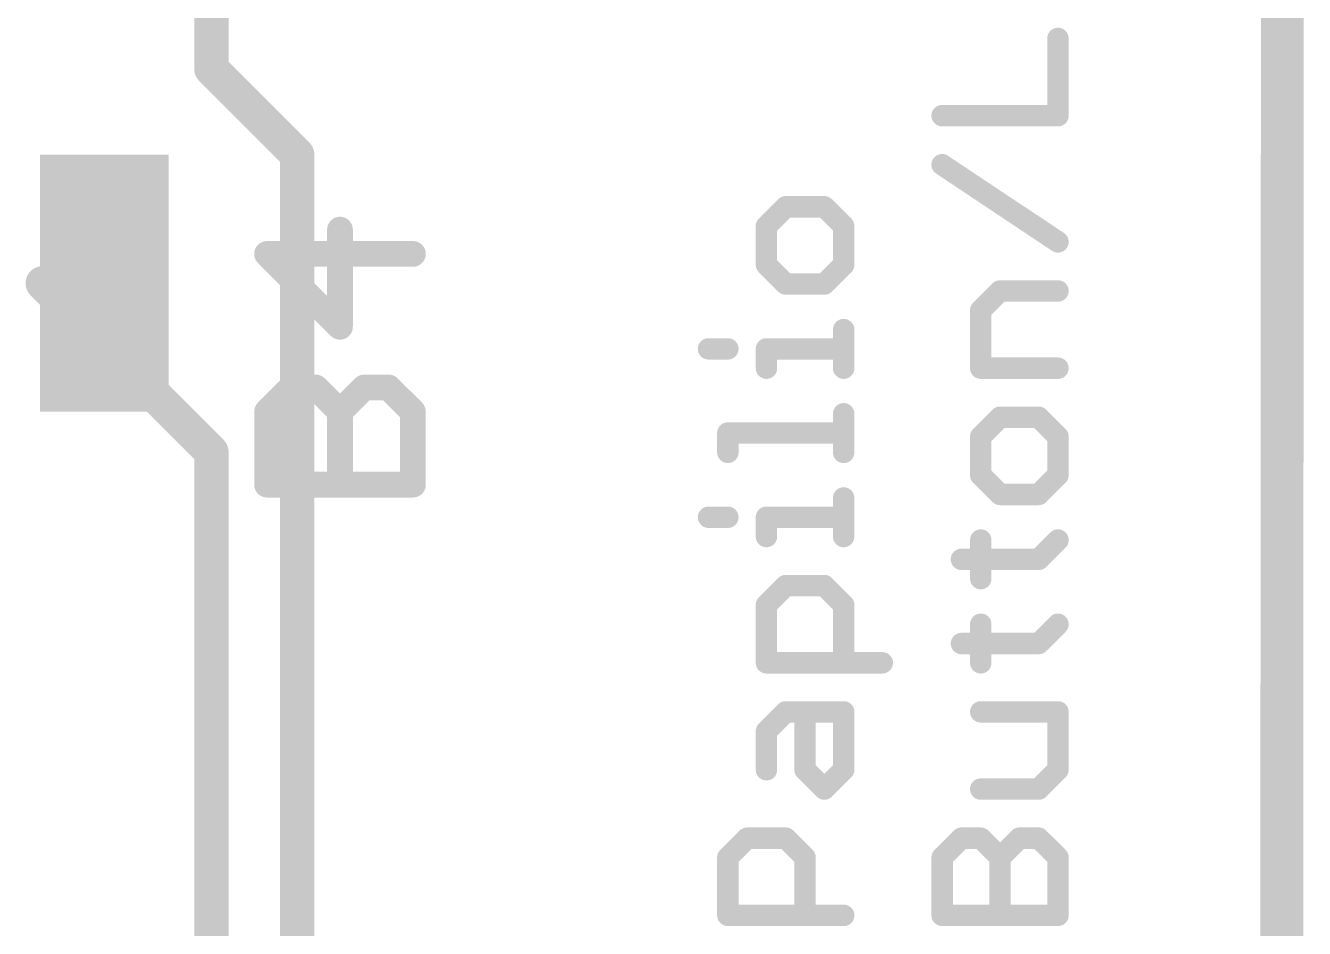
# Model space of a CAD drawing. Extents: x -3.8 to 20.4, y -11.4 to 31.9.
# Drawn here: x 12.87 to 20.45, y 20.31 to 25.66 of the extents above; entities that cross this region are included whole.
import ezdxf

# ---------------------------------------------------------------- set-up
doc = ezdxf.new("R2010")
doc.units = 0
for name, color, linetype in [('1', 12, 'CONTINUOUS'), ('16', 132, 'CONTINUOUS'), ('20', 53, 'CONTINUOUS'), ('21', 41, 'CONTINUOUS'), ('51', 53, 'CONTINUOUS')]:
    doc.layers.add(name, color=color, linetype=linetype)

# ---------------------------------------------------------------- blocks, each defined once
blk = doc.blocks.new('RECT')
blk.add_solid([(-0.5, -0.5), (0.5, -0.5), (-0.5, 0.5), (0.5, 0.5)])

msp = doc.modelspace()

# ---------------------------------------------------------------- linework, layer by layer
at = {"layer": '1', "const_width": 0.2032}
for points in [[(20.32, 31.75), (20.32, 0)], [(13.97, 25.4), (13.97, 26.02)], [(13.97, 25.4), (14.478, 24.892)], [(14.478, 24.892), (14.478, 17.78)]]:
    msp.add_lwpolyline(points, dxfattribs=at)
at = {"layer": '1', "const_width": 0.1016}
for points in [[(14.0059, 25.4359, 1), (13.9341, 25.3641)], [(13.9192, 25.4, 1), (14.0208, 25.4)], [(14.5288, 24.892, 1), (14.4272, 24.892)], [(14.4421, 24.8561, 1), (14.5139, 24.9279)]]:
    msp.add_lwpolyline(points, format="xyb", dxfattribs=at)
at = {"layer": '16', "const_width": 0.2032}
msp.add_lwpolyline([(20.32, 31.75), (20.32, 0)], dxfattribs=at)
at = {"layer": '20', "const_width": 0.254}
msp.add_lwpolyline([(20.3, 0), (20.32, 31.75)], dxfattribs=at)
at = {"layer": '21'}
for points, const_width in [([(18.9865, 25.1235), (18.9865, 25.5811)], 0.127), ([(18.3001, 25.1235), (18.9865, 25.1235)], 0.127), ([(18.9865, 24.3751), (18.3001, 24.8326)], 0.127), ([(17.3733, 24.5832), (17.2589, 24.4688)], 0.127), ([(17.6021, 24.5832), (17.3733, 24.5832)], 0.127), ([(17.7165, 24.4688), (17.6021, 24.5832)], 0.127), ([(14.7316, 23.8717), (14.7316, 24.4479)], 0.1524), ([(17.2589, 24.4688), (17.2589, 24.24)], 0.127), ([(17.7165, 24.24), (17.7165, 24.4688)], 0.127), ([(15.1638, 24.3039), (14.2995, 24.3039)], 0.1524), ([(14.2995, 24.3039), (14.7316, 23.8717)], 0.1524), ([(17.2589, 24.24), (17.3733, 24.1256)], 0.127), ([(17.6021, 24.1256), (17.7165, 24.24)], 0.127), ([(17.3733, 24.1256), (17.6021, 24.1256)], 0.127), ([(18.5289, 23.9698), (18.6433, 24.0842)], 0.127), ([(18.6433, 24.0842), (18.9865, 24.0842)], 0.127), ([(18.5289, 23.6266), (18.5289, 23.9698)], 0.127), ([(17.7165, 23.6266), (17.7165, 23.8554)], 0.127), ([(16.9157, 23.741), (17.0301, 23.741)], 0.127), ([(17.2589, 23.6266), (17.2589, 23.741)], 0.127), ([(17.2589, 23.741), (17.7165, 23.741)], 0.127), ([(18.9865, 23.6266), (18.5289, 23.6266)], 0.127), ([(14.2995, 23.3684), (14.4435, 23.5124)], 0.1524), ([(14.4435, 23.5124), (14.5876, 23.5124)], 0.1524), ([(14.5876, 23.5124), (14.7316, 23.3684)], 0.1524), ([(14.7316, 23.3684), (14.8757, 23.5124)], 0.1524), ([(14.8757, 23.5124), (15.0197, 23.5124)], 0.1524), ([(15.0197, 23.5124), (15.1638, 23.3684)], 0.1524), ([(14.2995, 22.9362), (14.2995, 23.3684)], 0.1524), ([(14.7316, 22.9362), (14.7316, 23.3684)], 0.1524), ([(15.1638, 23.3684), (15.1638, 22.9362)], 0.1524), ([(17.7165, 23.1277), (17.7165, 23.3565)], 0.127), ([(18.6433, 23.3358), (18.5289, 23.2214)], 0.127), ([(18.8721, 23.3358), (18.6433, 23.3358)], 0.127), ([(18.9865, 23.2214), (18.8721, 23.3358)], 0.127), ([(17.0301, 23.1277), (17.0301, 23.2421)], 0.127), ([(17.0301, 23.2421), (17.7165, 23.2421)], 0.127), ([(18.5289, 23.2214), (18.5289, 22.9926)], 0.127), ([(18.9865, 22.9926), (18.9865, 23.2214)], 0.127), ([(13.97, 23.13), (13.97, 20.05)], 0.2032), ([(18.5289, 22.9926), (18.6433, 22.8782)], 0.127), ([(18.8721, 22.8782), (18.9865, 22.9926)], 0.127), ([(15.1638, 22.9362), (14.2995, 22.9362)], 0.1524), ([(17.7165, 22.6287), (17.7165, 22.8575)], 0.127), ([(18.6433, 22.8782), (18.8721, 22.8782)], 0.127), ([(16.9157, 22.7431), (17.0301, 22.7431)], 0.127), ([(17.2589, 22.6287), (17.2589, 22.7431)], 0.127), ([(17.2589, 22.7431), (17.7165, 22.7431)], 0.127), ([(18.5289, 22.3793), (18.5289, 22.6081)], 0.127), ([(18.8721, 22.4937), (18.9865, 22.6081)], 0.127), ([(18.4145, 22.4937), (18.8721, 22.4937)], 0.127), ([(17.2589, 22.2235), (17.3733, 22.3379)], 0.127), ([(17.3733, 22.3379), (17.6021, 22.3379)], 0.127), ([(17.6021, 22.3379), (17.7165, 22.2235)], 0.127), ([(17.2589, 21.8803), (17.2589, 22.2235)], 0.127), ([(17.7165, 22.2235), (17.7165, 21.8803)], 0.127), ([(18.5289, 21.8803), (18.5289, 22.1091)], 0.127), ([(18.8721, 21.9947), (18.9865, 22.1091)], 0.127), ([(18.4145, 21.9947), (18.8721, 21.9947)], 0.127), ([(17.9453, 21.8803), (17.2589, 21.8803)], 0.127), ([(17.2589, 21.4751), (17.3733, 21.5895)], 0.127), ([(17.3733, 21.5895), (17.7165, 21.5895)], 0.127), ([(17.4877, 21.2463), (17.4877, 21.5895)], 0.127), ([(17.7165, 21.5895), (17.7165, 21.2463)], 0.127), ([(18.9865, 21.5895), (18.5289, 21.5895)], 0.127), ([(18.9865, 21.2463), (18.9865, 21.5895)], 0.127), ([(17.2589, 21.2463), (17.2589, 21.4751)], 0.127), ([(17.6021, 21.1319), (17.4877, 21.2463)], 0.127), ([(17.7165, 21.2463), (17.6021, 21.1319)], 0.127), ([(18.8721, 21.1319), (18.9865, 21.2463)], 0.127), ([(18.5289, 21.1319), (18.8721, 21.1319)], 0.127), ([(17.0301, 20.7267), (17.1445, 20.8411)], 0.127), ([(17.1445, 20.8411), (17.3733, 20.8411)], 0.127), ([(17.3733, 20.8411), (17.4877, 20.7267)], 0.127), ([(18.3001, 20.7267), (18.4145, 20.8411)], 0.127), ([(18.4145, 20.8411), (18.5289, 20.8411)], 0.127), ([(18.5289, 20.8411), (18.6433, 20.7267)], 0.127), ([(18.6433, 20.7267), (18.7577, 20.8411)], 0.127), ([(18.7577, 20.8411), (18.8721, 20.8411)], 0.127), ([(18.8721, 20.8411), (18.9865, 20.7267)], 0.127), ([(17.0301, 20.3835), (17.0301, 20.7267)], 0.127), ([(17.4877, 20.7267), (17.4877, 20.3835)], 0.127), ([(18.3001, 20.3835), (18.3001, 20.7267)], 0.127), ([(18.6433, 20.3835), (18.6433, 20.7267)], 0.127), ([(18.9865, 20.7267), (18.9865, 20.3835)], 0.127), ([(17.7165, 20.3835), (17.0301, 20.3835)], 0.127), ([(18.9865, 20.3835), (18.3001, 20.3835)], 0.127)]:
    msp.add_lwpolyline(points, dxfattribs=dict(at, const_width=const_width))
for points, const_width in [([(19.0182, 25.5811, 1), (18.9548, 25.5811)], 0.0635), ([(18.3001, 25.1552, 1), (18.3001, 25.0917)], 0.0635), ([(18.9865, 25.0917, 1), (18.9865, 25.1552)], 0.0635), ([(18.9548, 25.1235, 1), (19.0182, 25.1235)], 0.0635), ([(18.3177, 24.8591, 1), (18.2825, 24.8062)], 0.0635), ([(17.3733, 24.6149, 1), (17.3733, 24.5514)], 0.0635), ([(17.3958, 24.5607, 1), (17.3509, 24.6056)], 0.0635), ([(17.6246, 24.6056, 1), (17.5797, 24.5607)], 0.0635), ([(17.6021, 24.5514, 1), (17.6021, 24.6149)], 0.0635), ([(14.7697, 24.4479, 1), (14.6935, 24.4479)], 0.0762), ([(17.2907, 24.4688, 1), (17.2272, 24.4688)], 0.0635), ([(17.2365, 24.4912, 1), (17.2814, 24.4463)], 0.0635), ([(17.7482, 24.4688, 1), (17.6848, 24.4688)], 0.0635), ([(17.694, 24.4463, 1), (17.739, 24.4912)], 0.0635), ([(18.9689, 24.3486, 1), (19.0041, 24.4015)], 0.0635), ([(14.3264, 24.3308, 1), (14.2725, 24.2769)], 0.0762), ([(14.2995, 24.342, 1), (14.2995, 24.2658)], 0.0762), ([(15.1638, 24.2658, 1), (15.1638, 24.342)], 0.0762), ([(17.2272, 24.24, 1), (17.2907, 24.24)], 0.0635), ([(17.2814, 24.2624, 1), (17.2365, 24.2175)], 0.0635), ([(17.6848, 24.24, 1), (17.7482, 24.24)], 0.0635), ([(17.739, 24.2175, 1), (17.694, 24.2624)], 0.0635), ([(17.3733, 24.1573, 1), (17.3733, 24.0938)], 0.0635), ([(17.3509, 24.1031, 1), (17.3958, 24.148)], 0.0635), ([(17.5797, 24.148, 1), (17.6246, 24.1031)], 0.0635), ([(17.6021, 24.0938, 1), (17.6021, 24.1573)], 0.0635), ([(18.6433, 24.116, 1), (18.6433, 24.0525)], 0.0635), ([(18.6658, 24.0618, 1), (18.6209, 24.1067)], 0.0635), ([(18.9865, 24.0525, 1), (18.9865, 24.116)], 0.0635), ([(18.5607, 23.9698, 1), (18.4972, 23.9698)], 0.0635), ([(18.5065, 23.9923, 1), (18.5514, 23.9474)], 0.0635), ([(14.6935, 23.8717, 1), (14.7697, 23.8717)], 0.0762), ([(14.7047, 23.8448, 1), (14.7586, 23.8987)], 0.0762), ([(17.7482, 23.8554, 1), (17.6848, 23.8554)], 0.0635), ([(16.9157, 23.7728, 1), (16.9157, 23.7093)], 0.0635), ([(17.0301, 23.7093, 1), (17.0301, 23.7728)], 0.0635), ([(17.2589, 23.7728, 1), (17.2589, 23.7093)], 0.0635), ([(17.2907, 23.741, 1), (17.2272, 23.741)], 0.0635), ([(17.7165, 23.7093, 1), (17.7165, 23.7728)], 0.0635), ([(17.2272, 23.6266, 1), (17.2907, 23.6266)], 0.0635), ([(17.6848, 23.6266, 1), (17.7482, 23.6266)], 0.0635), ([(18.5289, 23.6584, 1), (18.5289, 23.5949)], 0.0635), ([(18.4972, 23.6266, 1), (18.5607, 23.6266)], 0.0635), ([(18.9865, 23.5949, 1), (18.9865, 23.6584)], 0.0635), ([(14.4435, 23.5505, 1), (14.4435, 23.4743)], 0.0762), ([(14.4705, 23.4855, 1), (14.4166, 23.5394)], 0.0762), ([(14.6145, 23.5394, 1), (14.5606, 23.4855)], 0.0762), ([(14.5876, 23.4743, 1), (14.5876, 23.5505)], 0.0762), ([(14.8757, 23.5505, 1), (14.8757, 23.4743)], 0.0762), ([(14.9026, 23.4855, 1), (14.8487, 23.5394)], 0.0762), ([(15.0467, 23.5394, 1), (14.9928, 23.4855)], 0.0762), ([(15.0197, 23.4743, 1), (15.0197, 23.5505)], 0.0762), ([(14.2725, 23.3953, 1), (14.3264, 23.3414)], 0.0762), ([(14.3376, 23.3684, 1), (14.2614, 23.3684)], 0.0762), ([(14.7697, 23.3684, 1), (14.6935, 23.3684)], 0.0762), ([(14.7047, 23.3953, 1), (14.7586, 23.3414)], 0.0762), ([(14.7047, 23.3414, 1), (14.7586, 23.3953)], 0.0762), ([(15.2019, 23.3684, 1), (15.1257, 23.3684)], 0.0762), ([(15.1369, 23.3414, 1), (15.1907, 23.3953)], 0.0762), ([(17.7482, 23.3565, 1), (17.6848, 23.3565)], 0.0635), ([(18.6433, 23.3676, 1), (18.6433, 23.3041)], 0.0635), ([(18.6658, 23.3134, 1), (18.6209, 23.3583)], 0.0635), ([(18.8946, 23.3583, 1), (18.8497, 23.3134)], 0.0635), ([(18.8721, 23.3041, 1), (18.8721, 23.3676)], 0.0635), ([(17.0619, 23.2421, 1), (16.9984, 23.2421)], 0.0635), ([(17.0301, 23.2738, 1), (17.0301, 23.2103)], 0.0635), ([(17.7165, 23.2103, 1), (17.7165, 23.2738)], 0.0635), ([(18.5607, 23.2214, 1), (18.4972, 23.2214)], 0.0635), ([(18.5065, 23.2439, 1), (18.5514, 23.199)], 0.0635), ([(19.0182, 23.2214, 1), (18.9548, 23.2214)], 0.0635), ([(18.964, 23.199, 1), (19.009, 23.2439)], 0.0635), ([(14.0208, 23.13, 1), (13.9192, 23.13)], 0.1016), ([(16.9984, 23.1277, 1), (17.0619, 23.1277)], 0.0635), ([(17.6848, 23.1277, 1), (17.7482, 23.1277)], 0.0635), ([(18.5514, 23.0151, 1), (18.5065, 22.9702)], 0.0635), ([(19.009, 22.9702, 1), (18.964, 23.0151)], 0.0635), ([(14.2995, 22.9743, 1), (14.2995, 22.8981)], 0.0762), ([(14.2614, 22.9362, 1), (14.3376, 22.9362)], 0.0762), ([(14.6935, 22.9362, 1), (14.7697, 22.9362)], 0.0762), ([(15.1257, 22.9362, 1), (15.2019, 22.9362)], 0.0762), ([(15.1638, 22.8981, 1), (15.1638, 22.9743)], 0.0762), ([(18.4972, 22.9926, 1), (18.5607, 22.9926)], 0.0635), ([(18.9548, 22.9926, 1), (19.0182, 22.9926)], 0.0635), ([(17.7482, 22.8575, 1), (17.6848, 22.8575)], 0.0635), ([(18.6433, 22.91, 1), (18.6433, 22.8465)], 0.0635), ([(18.6209, 22.8558, 1), (18.6658, 22.9007)], 0.0635), ([(18.8497, 22.9007, 1), (18.8946, 22.8558)], 0.0635), ([(18.8721, 22.8465, 1), (18.8721, 22.91)], 0.0635), ([(16.9157, 22.7749, 1), (16.9157, 22.7114)], 0.0635), ([(17.0301, 22.7114, 1), (17.0301, 22.7749)], 0.0635), ([(17.2907, 22.7431, 1), (17.2272, 22.7431)], 0.0635), ([(17.2589, 22.7749, 1), (17.2589, 22.7114)], 0.0635), ([(17.7165, 22.7114, 1), (17.7165, 22.7749)], 0.0635), ([(17.2272, 22.6287, 1), (17.2907, 22.6287)], 0.0635), ([(17.6848, 22.6287, 1), (17.7482, 22.6287)], 0.0635), ([(18.5607, 22.6081, 1), (18.4972, 22.6081)], 0.0635), ([(19.009, 22.5856, 1), (18.964, 22.6305)], 0.0635), ([(18.4145, 22.5254, 1), (18.4145, 22.4619)], 0.0635), ([(18.8497, 22.5161, 1), (18.8946, 22.4712)], 0.0635), ([(18.8721, 22.4619, 1), (18.8721, 22.5254)], 0.0635), ([(17.3733, 22.3697, 1), (17.3733, 22.3062)], 0.0635), ([(17.3958, 22.3155, 1), (17.3509, 22.3604)], 0.0635), ([(17.6246, 22.3604, 1), (17.5797, 22.3155)], 0.0635), ([(17.6021, 22.3062, 1), (17.6021, 22.3697)], 0.0635), ([(18.4972, 22.3793, 1), (18.5607, 22.3793)], 0.0635), ([(17.2907, 22.2235, 1), (17.2272, 22.2235)], 0.0635), ([(17.7482, 22.2235, 1), (17.6848, 22.2235)], 0.0635), ([(17.2365, 22.246, 1), (17.2814, 22.2011)], 0.0635), ([(17.694, 22.2011, 1), (17.739, 22.246)], 0.0635), ([(18.5607, 22.1091, 1), (18.4972, 22.1091)], 0.0635), ([(19.009, 22.0867, 1), (18.964, 22.1316)], 0.0635), ([(18.4145, 22.0265, 1), (18.4145, 21.963)], 0.0635), ([(18.8721, 21.963, 1), (18.8721, 22.0265)], 0.0635), ([(18.8497, 22.0172, 1), (18.8946, 21.9723)], 0.0635), ([(17.2589, 21.9121, 1), (17.2589, 21.8486)], 0.0635), ([(17.2272, 21.8803, 1), (17.2907, 21.8803)], 0.0635), ([(17.6848, 21.8803, 1), (17.7482, 21.8803)], 0.0635), ([(17.9453, 21.8486, 1), (17.9453, 21.9121)], 0.0635), ([(18.4972, 21.8803, 1), (18.5607, 21.8803)], 0.0635), ([(17.3733, 21.6213, 1), (17.3733, 21.5578)], 0.0635), ([(17.3958, 21.5671, 1), (17.3509, 21.612)], 0.0635), ([(17.5195, 21.5895, 1), (17.456, 21.5895)], 0.0635), ([(17.7482, 21.5895, 1), (17.6848, 21.5895)], 0.0635), ([(17.7165, 21.5578, 1), (17.7165, 21.6213)], 0.0635), ([(18.5289, 21.6213, 1), (18.5289, 21.5578)], 0.0635), ([(19.0182, 21.5895, 1), (18.9548, 21.5895)], 0.0635), ([(18.9865, 21.5578, 1), (18.9865, 21.6213)], 0.0635), ([(17.2907, 21.4751, 1), (17.2272, 21.4751)], 0.0635), ([(17.2365, 21.4976, 1), (17.2814, 21.4527)], 0.0635), ([(17.5102, 21.2688, 1), (17.4653, 21.2239)], 0.0635), ([(17.739, 21.2239, 1), (17.694, 21.2688)], 0.0635), ([(19.009, 21.2239, 1), (18.964, 21.2688)], 0.0635), ([(17.2272, 21.2463, 1), (17.2907, 21.2463)], 0.0635), ([(17.456, 21.2463, 1), (17.5195, 21.2463)], 0.0635), ([(17.6848, 21.2463, 1), (17.7482, 21.2463)], 0.0635), ([(18.9548, 21.2463, 1), (19.0182, 21.2463)], 0.0635), ([(17.5797, 21.1544, 1), (17.6246, 21.1095)], 0.0635), ([(17.5797, 21.1095, 1), (17.6246, 21.1544)], 0.0635), ([(18.5289, 21.1637, 1), (18.5289, 21.1002)], 0.0635), ([(18.8497, 21.1544, 1), (18.8946, 21.1095)], 0.0635), ([(18.8721, 21.1002, 1), (18.8721, 21.1637)], 0.0635), ([(17.1445, 20.8728, 1), (17.1445, 20.8093)], 0.0635), ([(17.167, 20.8186, 1), (17.1221, 20.8635)], 0.0635), ([(17.3958, 20.8635, 1), (17.3509, 20.8186)], 0.0635), ([(17.3733, 20.8093, 1), (17.3733, 20.8728)], 0.0635), ([(18.4145, 20.8728, 1), (18.4145, 20.8093)], 0.0635), ([(18.437, 20.8186, 1), (18.3921, 20.8635)], 0.0635), ([(18.5514, 20.8635, 1), (18.5065, 20.8186)], 0.0635), ([(18.5289, 20.8093, 1), (18.5289, 20.8728)], 0.0635), ([(18.7577, 20.8728, 1), (18.7577, 20.8093)], 0.0635), ([(18.7802, 20.8186, 1), (18.7353, 20.8635)], 0.0635), ([(18.8946, 20.8635, 1), (18.8497, 20.8186)], 0.0635), ([(18.8721, 20.8093, 1), (18.8721, 20.8728)], 0.0635), ([(17.0619, 20.7267, 1), (16.9984, 20.7267)], 0.0635), ([(17.0077, 20.7491, 1), (17.0526, 20.7042)], 0.0635), ([(17.5195, 20.7267, 1), (17.456, 20.7267)], 0.0635), ([(17.4653, 20.7042, 1), (17.5102, 20.7491)], 0.0635), ([(18.3319, 20.7267, 1), (18.2684, 20.7267)], 0.0635), ([(18.2777, 20.7491, 1), (18.3226, 20.7042)], 0.0635), ([(18.6751, 20.7267, 1), (18.6116, 20.7267)], 0.0635), ([(18.6209, 20.7491, 1), (18.6658, 20.7042)], 0.0635), ([(18.6209, 20.7042, 1), (18.6658, 20.7491)], 0.0635), ([(19.0182, 20.7267, 1), (18.9548, 20.7267)], 0.0635), ([(18.964, 20.7042, 1), (19.009, 20.7491)], 0.0635), ([(17.0301, 20.4153, 1), (17.0301, 20.3518)], 0.0635), ([(16.9984, 20.3835, 1), (17.0619, 20.3835)], 0.0635), ([(17.456, 20.3835, 1), (17.5195, 20.3835)], 0.0635), ([(17.7165, 20.3518, 1), (17.7165, 20.4153)], 0.0635), ([(18.3001, 20.4153, 1), (18.3001, 20.3518)], 0.0635), ([(18.2684, 20.3835, 1), (18.3319, 20.3835)], 0.0635), ([(18.6116, 20.3835, 1), (18.6751, 20.3835)], 0.0635), ([(18.9548, 20.3835, 1), (19.0182, 20.3835)], 0.0635), ([(18.9865, 20.3518, 1), (18.9865, 20.4153)], 0.0635)]:
    msp.add_lwpolyline(points, format="xyb", dxfattribs=dict(at, const_width=const_width))
at = {"layer": '51', "const_width": 0.2032}
msp.add_lwpolyline([(12.97, 24.13), (13.97, 23.13)], dxfattribs=at)
at = {"layer": '51', "const_width": 0.1016}
for points in [[(13.0059, 24.1659, 1), (12.9341, 24.0941)], [(13.9341, 23.0941, 1), (14.0059, 23.1659)]]:
    msp.add_lwpolyline(points, format="xyb", dxfattribs=at)

# ---------------------------------------------------------------- block references
at = {"layer": '1', "xscale": 0.762, "yscale": 1.524, "rotation": 180}
msp.add_blockref('RECT', (13.335, 24.13), dxfattribs=at)

doc.saveas('drawing.dxf')
